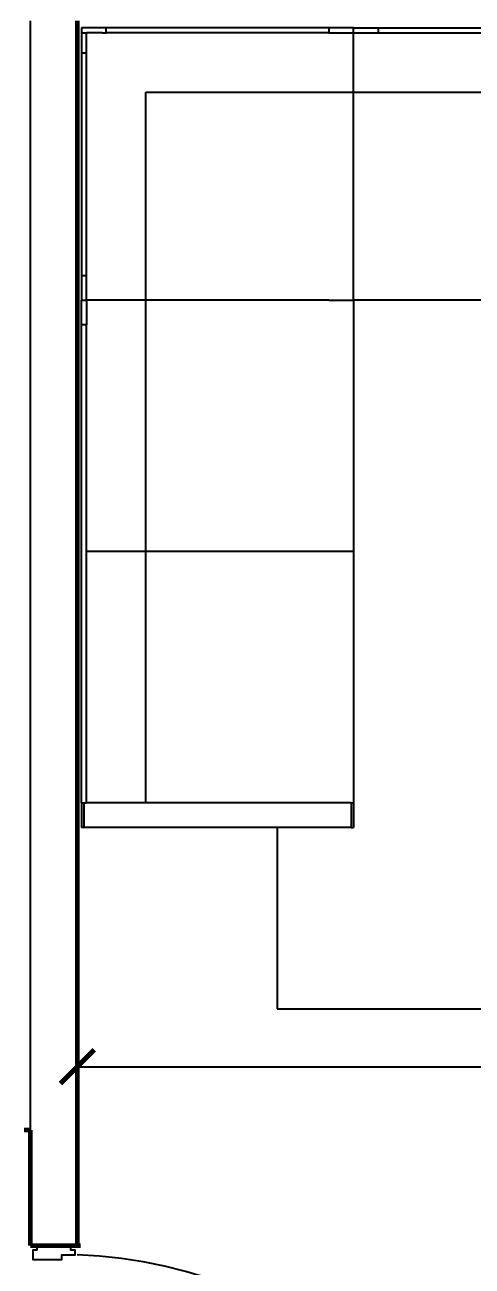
# Model space of a CAD drawing. Header units: metres. Extents: x 244.4 to 340.3, y -4.1 to 64.3.
# Drawn here: x 305.487 to 306.92, y 37.927 to 41.899 of the extents above; entities that cross this region are included whole.
import ezdxf

# ---------------------------------------------------------------- set-up
doc = ezdxf.new("R2010")
doc.units = ezdxf.units.M
doc.layers.get('Defpoints').update_dxf_attribs({"lineweight": 0})
doc.layers.add('A-WALL', color=6, linetype='Continuous', lineweight=60)
doc.layers.add('Edges', color=7, linetype='Continuous')
doc.styles.add('TEXTS', font='swissl.ttf')
doc.dimstyles.new('Copy of DIMTEXT', dxfattribs={"dimscale": 0.3, "dimtxt": 0.22, "dimasz": 0.18, "dimexe": 0.05, "dimexo": 0.05, "dimgap": 0.05, "dimtad": 0, "dimzin": 1, "dimdsep": 46, "dimtxsty": 'TEXTS', "dimblk": 'ARCHTICK', "dimcen": 0.1, "dimclrd": 256, "dimclre": 6, "dimclrt": 7, "dimadec": 0, "dimazin": 0, "dimtfac": 0.15, "dimtix": 1, "dimtofl": 0, "dimtmove": 1, "dimatfit": 3, "dimldrblk": 'OPEN', "dimfxl": 0, "dimtolj": 1, "dimtzin": 0, "dimarcsym": 0})

# ---------------------------------------------------------------- blocks, each defined once
blk = doc.blocks.new('*U99')
blk.add_lwpolyline([(33.6, 1753.1, -0.396717), (1595.4, 192)], format="xyb")
for points in [[(72, 192), (33.6, 192), (33.6, 1753.1), (72, 1753.1)], [(33.6, 192), (16.8, 192), (16.8, 192), (16.8, 192), (16.8, 192), (16.8, 177), (0, 177), (0, 190.9), (0, 40.9), (0, 55.9), (16.8, 55.9), (16.8, 40.9), (33.6, 40.9), (33.6, 40.9), (50, 40.9), (50, 144), (33.6, 144)], [(1629, 170), (1629, 185), (1629, 185), (1629, 34), (1629, 49), (1612.2, 49), (1612.2, 34), (1595.4, 34), (1595.4, 34), (1579, 34), (1579, 137), (1595.4, 137), (1595.4, 185), (1612.2, 185), (1612.2, 170)]]:
    blk.add_lwpolyline(points, close=True)
blk.add_lwpolyline([(33.6, 192), (72, 192)])
blk = doc.blocks.new('Sofa set 04 pl')
at = {"layer": 'Edges'}
for p, q in [((200.17, 240.07), (151.92, 240.07)), ((200.17, 239.57), (177.3, 239.57)), ((202.67, 240.07), (200.17, 240.07)), ((200.17, 240.07), (200.17, 239.57)), ((202.67, 239.57), (200.17, 239.57)), ((202.67, 239.57), (202.67, 240.07)), ((202.67, 240.07), (205.17, 240.07)), ((205.17, 239.57), (202.67, 239.57)), ((202.67, 233.57), (202.67, 239.57)), ((205.17, 240.07), (205.17, 239.57)), ((205.17, 240.07), (227.67, 240.07)), ((205.17, 239.57), (227.67, 239.57)), ((227.67, 240.07), (230.17, 240.07)), ((227.67, 239.57), (227.67, 240.07)), ((228.05, 239.57), (227.67, 239.57)), ((228.05, 239.57), (229.67, 239.57)), ((230.17, 239.57), (229.67, 239.57)), ((229.67, 237.57), (229.67, 239.57)), ((230.17, 240.07), (230.17, 239.57)), ((230.17, 239.57), (230.17, 237.57)), ((230.17, 237.57), (229.67, 237.57)), ((229.67, 215.07), (229.67, 237.57)), ((230.17, 237.57), (230.17, 215.07)), ((202.67, 233.57), (177.3, 233.57)), ((202.67, 212.57), (202.67, 233.57)), ((223.67, 233.57), (202.67, 233.57)), ((223.67, 212.57), (223.67, 233.57)), ((230.17, 215.07), (229.67, 215.07)), ((229.67, 212.57), (229.67, 215.07)), ((230.17, 215.07), (230.17, 212.57)), ((177.3, 212.57), (202.67, 212.57)), ((202.67, 212.57), (202.67, 187.19)), ((205.17, 212.57), (202.67, 212.57)), ((205.17, 212.57), (202.67, 212.57)), ((205.17, 212.57), (223.67, 212.57)), ((223.67, 187.19), (223.67, 212.57)), ((223.67, 212.57), (229.67, 212.57)), ((230.17, 212.57), (229.67, 212.57)), ((229.67, 212.57), (229.67, 210.07)), ((230.17, 210.07), (230.17, 212.57)), ((229.67, 210.07), (230.17, 210.07)), ((229.67, 187.19), (229.67, 210.07)), ((230.17, 161.82), (230.17, 210.07)), ((202.67, 187.19), (202.67, 161.82)), ((202.67, 187.19), (202.67, 187.19)), ((202.67, 187.19), (223.67, 187.19)), ((223.67, 161.82), (223.67, 187.19)), ((223.67, 187.19), (229.67, 187.19)), ((229.67, 161.82), (229.67, 187.19)), ((229.67, 187.19), (229.67, 187.19)), ((229.67, 161.82), (229.67, 187.19)), ((229.67, 161.82), (229.67, 187.19)), ((202.67, 161.82), (202.67, 161.82)), ((202.67, 161.82), (202.67, 159.32)), ((202.92, 161.82), (202.67, 161.82)), ((202.92, 161.82), (202.92, 159.32)), ((202.92, 161.82), (223.67, 161.82)), ((223.67, 161.82), (229.67, 161.82)), ((229.67, 161.82), (229.67, 161.82)), ((229.92, 161.82), (229.67, 161.82)), ((229.67, 161.82), (229.67, 161.82)), ((229.92, 161.82), (229.92, 159.32)), ((230.17, 161.82), (229.92, 161.82)), ((230.17, 161.82), (230.17, 159.32)), ((202.92, 159.32), (202.67, 159.32)), ((202.92, 159.32), (210.4, 159.32)), ((210.4, 159.32), (210.4, 141.01)), ((210.4, 159.32), (229.92, 159.32)), ((229.92, 159.32), (230.17, 159.32)), ((210.4, 141.01), (123.4, 141.01))]:
    blk.add_line(p, q, dxfattribs=at)
blk = doc.blocks.new('_ArchTick')
at = {"color": 0, "linetype": 'ByBlock', "const_width": 0.15}
blk.add_lwpolyline([(-0.5, -0.5), (0.5, 0.5)], dxfattribs=at)
blk = doc.blocks.new('*D132')
at = {"layer": 'Defpoints', "color": 0, "transparency": 16777216}
for p in [(311.6554, 38.5653), (305.6554, 38.4798), (311.6554, 38.4798)]:
    blk.add_point(p, dxfattribs=at)
at = {"layer": 'Edges', "color": 6, "lineweight": -2, "transparency": 16777216}
for p, q in [((305.6554, 38.5098), (305.6554, 38.5953)), ((311.6554, 38.5098), (311.6554, 38.5953))]:
    blk.add_line(p, q, dxfattribs=at)
at = {"layer": 'Edges', "lineweight": -2, "transparency": 16777216}
for p, q in [((305.6554, 38.5653), (308.2923, 38.5653)), ((311.6554, 38.5653), (309.0184, 38.5653))]:
    blk.add_line(p, q, dxfattribs=at)
at = {"layer": 'Edges', "lineweight": -2, "transparency": 16777216, "xscale": 0.108, "yscale": 0.108, "zscale": 0.108, "rotation": 180}
blk.add_blockref('_ArchTick', (305.6554, 38.5653), dxfattribs=at)
at = {"layer": 'Edges', "lineweight": -2, "transparency": 16777216, "xscale": 0.108, "yscale": 0.108, "zscale": 0.108}
blk.add_blockref('_ArchTick', (311.6554, 38.5653), dxfattribs=at)
at = {"layer": 'Edges', "color": 7, "transparency": 16777216, "insert": (308.6554, 38.6632), "char_height": 0.132, "attachment_point": 5, "style": 'TEXTS', "bg_fill": 3, "box_fill_scale": 1.1, "bg_fill_color": 256, "bg_fill_true_color": 13158600, "bg_fill_transparency": 0}
blk.add_mtext('\\A1;6.00 m', dxfattribs=at)
at = {"layer": 'Edges', "color": 7, "transparency": 16777216, "insert": (308.6554, 38.4504), "char_height": 0.132, "attachment_point": 5, "style": 'TEXTS', "bg_fill": 3, "box_fill_scale": 1.1, "bg_fill_color": 256, "bg_fill_true_color": 13158600, "bg_fill_transparency": 0}
blk.add_mtext('\\A1;[19\'-8{\\H0.15x;\\S1/4;}" ft]', dxfattribs=at)
blk = doc.blocks.new('_Open')
at = {"color": 0, "linetype": 'ByBlock', "lineweight": -2}
for p, q in [((-1, 0.167), (0, 0)), ((-1, -0.167), (0, 0)), ((0, 0), (-1, 0))]:
    blk.add_line(p, q, dxfattribs=at)

msp = doc.modelspace()

# ---------------------------------------------------------------- linework, layer by layer
at = {"layer": 'A-WALL'}
for p, q in [((305.6554, 37.9933), (305.6554, 41.9123)), ((305.5054, 38.3623), (305.4854, 38.3623)), ((305.5054, 37.9933), (305.5054, 38.3623)), ((305.5054, 37.9933), (305.6654, 37.9933))]:
    msp.add_line(p, q, dxfattribs=at)
at = {"layer": 'Edges'}
msp.add_line((305.5054, 38.3623), (305.5054, 41.9123), dxfattribs=at)

# ---------------------------------------------------------------- block references
at = {"xscale": -0.03168200485858711, "yscale": 0.03168200485858711, "zscale": 0.03168200485858711}
msp.add_blockref('Sofa set 04 pl', (312.9608, 34.2832), dxfattribs=at)
at = {"xscale": -0.0009000000000045201, "yscale": 0.0009000000000045201, "zscale": 0.0009000000000045201, "rotation": 270}
msp.add_blockref('*U99', (305.482, 36.5272), dxfattribs=at)

# ---------------------------------------------------------------- next in the draw order: dimensions: what is measured, and where the dimension line sits
at = {"layer": 'Edges'}
dim = msp.add_linear_dim(base=(311.6554, 38.5653), p1=(305.6554, 38.4798), p2=(311.6554, 38.4798), dimstyle='Copy of DIMTEXT', override={"dimscale": 0.6, "dimpost": ' m\\X', "dimfxl": 0.9, "dimfxlon": 1, "dimtfill": 1}, dxfattribs=at)
dim.commit()
dim.dimension.update_dxf_attribs({"geometry": '*D132', "text_midpoint": (308.6554, 38.5653)})

doc.saveas('drawing.dxf')
